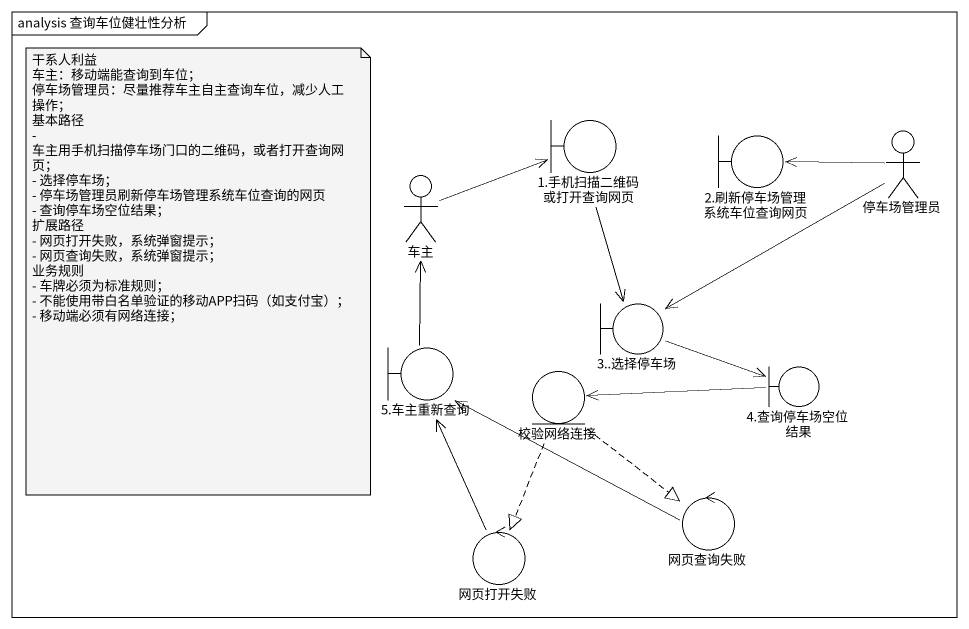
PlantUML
@startuml
mainframe analysis 查询车位健壮性分析
boundary "1.手机扫描二维码或打开查询网页" as b1_手机扫描二维码或打开查询网页
boundary "2.刷新停车场管理系统车位查询网页" as b2_刷新停车场管理系统车位查询网页
actor 停车场管理员
actor 车主
boundary "3..选择停车场" as b3_选择停车场
boundary "5.车主重新查询" as b5_车主重新查询
entity 校验网络连接
boundary "4.查询停车场空位结果" as b4_查询停车场空位结果
control 网页打开失败
control 网页查询失败
b1_手机扫描二维码或打开查询网页 --> b3_选择停车场
停车场管理员 -left-> b2_刷新停车场管理系统车位查询网页
停车场管理员 -left-> b3_选择停车场
车主 -right-> b1_手机扫描二维码或打开查询网页
b3_选择停车场 -right-> b4_查询停车场空位结果
b5_车主重新查询 -up-> 车主
校验网络连接 ..|> 网页打开失败
校验网络连接 ..|> 网页查询失败
b4_查询停车场空位结果 -left-> 校验网络连接
网页打开失败 -up-> b5_车主重新查询
网页查询失败 -left-> b5_车主重新查询
note as N1
  干系人利益
  车主：移动端能查询到车位；
  停车场管理员：尽量推荐车主自主查询车位，减少人工操作；
  基本路径
  - 车主用手机扫描停车场门口的二维码，或者打开查询网页；
  - 选择停车场；
  - 停车场管理员刷新停车场管理系统车位查询的网页
  - 查询停车场空位结果；
  扩展路径
  - 网页打开失败，系统弹窗提示；
  - 网页查询失败，系统弹窗提示；
  业务规则
  - 车牌必须为标准规则；
  - 不能使用带白名单验证的移动APP扫码（如支付宝）；
  - 移动端必须有网络连接；
end note
@enduml
